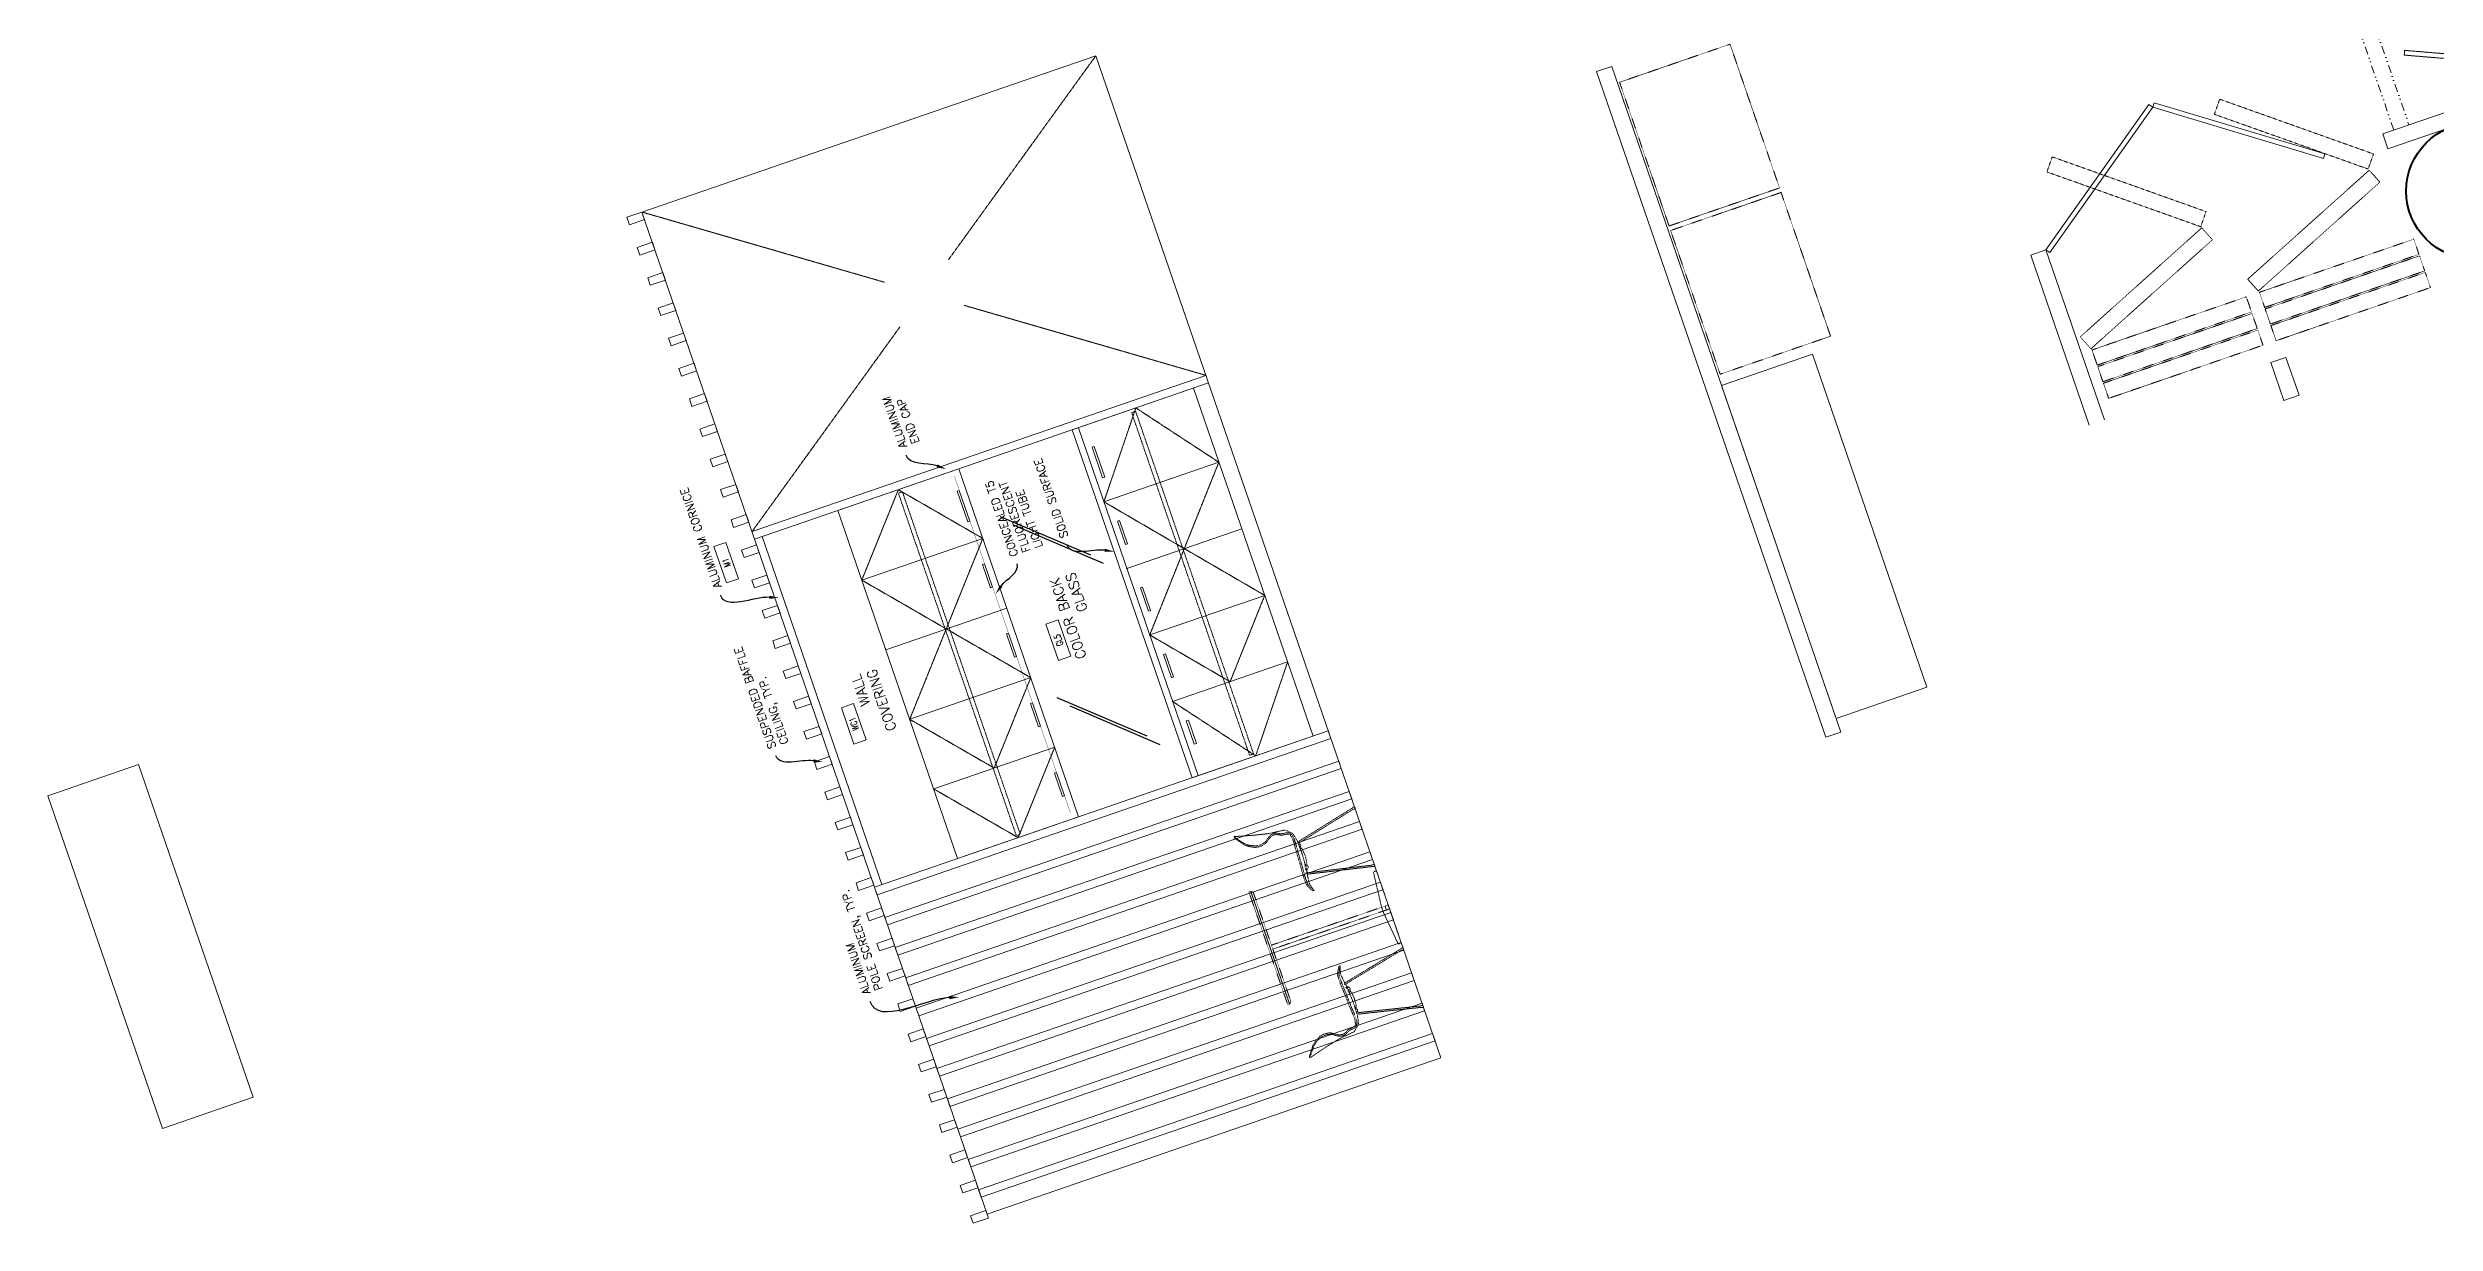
# Model space of a CAD drawing. Extents: x 760773 to 1075934, y 719259 to 1013331.
# Drawn here: x 835812 to 850734, y 814082 to 821429 of the extents above; entities that cross this region are included whole.
import ezdxf
from ezdxf import colors
from ezdxf.entities.mleader import LeaderData, LeaderLine
from ezdxf.enums import TextEntityAlignment as Align
from ezdxf.math import Vec2, Vec3

# ---------------------------------------------------------------- set-up
doc = ezdxf.new("R2010")
doc.units = 0
doc.header["$MEASUREMENT"] = 0
for name, pattern in [('CENTERX2', [4, 2.5, -0.5, 0.5, -0.5]), ('DIVIDE2', [0.625, 0.25, -0.125, 0, -0.125, 0, -0.125]), ('HIDDEN', [0.375, 0.25, -0.125]), ('HIDDEN2', [0.1875, 0.125, -0.0625])]:
    doc.linetypes.add(name, pattern=pattern)
for name, color, linetype, lineweight in [('43071 FF-FIN', 1, 'Continuous', 0), ('72471 FF-FUR', 9, 'Continuous', 30), ('A-WALL', 2, 'Continuous', 0), ('i-furn', 8, 'Continuous', 0), ('spare0', 7, 'Continuous', 0), ('TEXT', 7, 'Continuous', 0)]:
    doc.layers.add(name, color=color, linetype=linetype, lineweight=lineweight)
for name, color, linetype in [('A-TEXT', 7, 'Continuous'), ('EL THICK', 1, 'Continuous'), ('EL THIN', 2, 'Continuous'), ('EXIST1', 14, 'Continuous'), ('MED', 7, 'Continuous'), ('THIN', 2, 'Continuous')]:
    doc.layers.add(name, color=color, linetype=linetype)
doc.styles.add('Annotative', font='simplex.shx', dxfattribs={"height": 0.125})
doc.styles.add('LPT-E-small', font='romans.shx', dxfattribs={"width": 0.8, "height": 0.0025})
doc.styles.add('STANDARD1', font='romans')

# ---------------------------------------------------------------- blocks, each defined once
blk = doc.blocks.new('A$C44CF2AED')
at = {"layer": '72471 FF-FUR', "color": 6, "linetype": 'HIDDEN2', "lineweight": 0, "ltscale": 0.001, "flags": 128}
for points in [[(1573, -2053), (1199, -2901), (1172, -2889), (1546, -2041)], [(10874, -1995), (11248, -2843), (11276, -2831), (10902, -1983)]]:
    blk.add_lwpolyline(points, close=True, dxfattribs=at)
at = {"layer": 'A-WALL', "color": 2, "linetype": 'Continuous', "lineweight": 0, "ltscale": 0.001}
for p, q in [((11326, -4587), (11326, 0)), ((1024, -2503), (1024, -1754)), ((1124, -1754), (1024, -1754)), ((1124, -2603), (1124, -1754)), ((0, -2603), (0, -2427)), ((100, -2427), (0, -2427)), ((100, -2503), (100, -2427)), ((327, -2503), (100, -2503)), ((1024, -2503), (861, -2503)), ((0, -2603), (1124, -2603))]:
    blk.add_line(p, q, dxfattribs=at)
at = {"layer": 'A-WALL', "color": 152, "linetype": 'DIVIDE2', "lineweight": 0, "ltscale": 200, "true_color": 0x2776bb}
for points in [[(2144, -1927), (1124, -1927), (1124, -1827), (2144, -1827)], [(3165, -1927), (2144, -1927), (2144, -1827), (3165, -1827)], [(4185, -1927), (3165, -1927), (3165, -1827), (4185, -1827)], [(5205, -1927), (4185, -1927), (4185, -1827), (5205, -1827)], [(6225, -1927), (5205, -1927), (5205, -1827), (6225, -1827)], [(7245, -1927), (6225, -1927), (6225, -1827), (7245, -1827)], [(8265, -1927), (7245, -1927), (7245, -1827), (8265, -1827)], [(9286, -1927), (8265, -1927), (8265, -1827), (9286, -1827)], [(10306, -1927), (9286, -1927), (9286, -1827), (10306, -1827)], [(11326, -1927), (10306, -1927), (10306, -1827), (11326, -1827)]]:
    blk.add_lwpolyline(points, close=True, dxfattribs=at)
at = {"layer": 'A-WALL', "color": 152, "linetype": 'DIVIDE2', "lineweight": 0, "ltscale": 0.001, "true_color": 0x2776bb}
blk.add_lwpolyline([(9832, -2092), (9246, -2092), (9453, -2209)], dxfattribs=at)
at = {"layer": 'spare0', "color": 5, "linetype": 'Continuous', "lineweight": 40}
blk.add_circle((600, -2178), 425, dxfattribs=at)
blk = doc.blocks.new('a222')
at = {"layer": 'i-furn', "color": 8, "linetype": 'HIDDEN', "ltscale": 0.0003, "true_color": 0x7f7f7f}
for p, q in [((-0.013, 0.775), (-0.013, 0)), ((0.013, 0.775), (0.013, 0)), ((-0.24, 0.012), (-0.24, 0)), ((-0.24, 0), (0.24, 0)), ((-0.231, 0.022), (-0.013, 0.044)), ((-0.013, 0.044), (0.013, 0.044)), ((-0.003, 0.021), (0.003, 0.021)), ((0.013, 0.044), (0.231, 0.022)), ((0.24, 0.012), (0.24, 0))]:
    blk.add_line(p, q, dxfattribs=at)
at = {"layer": 'i-furn', "color": 8, "linetype": 'HIDDEN', "ltscale": 0.0003, "true_color": 0x7f7f7f, "flags": 128}
for points in [[(-0.375, 0.788), (0.375, 0.788), (0.375, 0.8), (-0.375, 0.8), (-0.375, 0.788)], [(-0.362, 0.775), (0.362, 0.775), (0.375, 0.788), (-0.375, 0.788), (-0.362, 0.775)]]:
    blk.add_lwpolyline(points, dxfattribs=at)
at = {"layer": 'i-furn', "color": 8, "linetype": 'HIDDEN', "ltscale": 0.0003, "true_color": 0x7f7f7f}
for centre, start, end in [((-0.23, 0.012), 95.7856, 180), ((-0.003, 0.011), 90, 180), ((0.003, 0.011), 0, 90), ((0.23, 0.012), 0, 84.2144)]:
    blk.add_arc(centre, 0.01, start, end, dxfattribs=at)
blk = doc.blocks.new('3101-SIDE-ELEV')
at = {"color": 8, "linetype": 'HIDDEN', "ltscale": 0.0002, "true_color": 0x7f7f7f}
for p, q in [((-0.108, 0.391), (-0.194, 0.015)), ((-0.099, 0.389), (-0.185, 0.013)), ((-0.109, 0.39), (-0.108, 0.394)), ((-0.108, 0.394), (-0.104, 0.402)), ((-0.104, 0.402), (-0.099, 0.408)), ((-0.092, 0.41), (-0.099, 0.408)), ((-0.096, 0.397), (-0.099, 0.389)), ((-0.093, 0.4), (-0.096, 0.397)), ((-0.087, 0.402), (-0.093, 0.4)), ((-0.087, 0.411), (-0.092, 0.41)), ((-0.088, 0.408), (-0.087, 0.411)), ((-0.088, 0.405), (-0.088, 0.408)), ((-0.087, 0.401), (-0.088, 0.405)), ((-0.087, 0.411), (-0.087, 0.411)), ((-0.085, 0.4), (-0.087, 0.401)), ((-0.076, 0.398), (-0.085, 0.4)), ((-0.074, 0.399), (-0.076, 0.398)), ((-0.072, 0.402), (-0.074, 0.399)), ((-0.071, 0.403), (-0.072, 0.402)), ((-0.071, 0.403), (-0.071, 0.409)), ((-0.058, 0.402), (-0.071, 0.403)), ((-0.009, 0.393), (-0.007, 0.394)), ((-0.006, 0.393), (-0.007, 0.394)), ((-0.007, 0.394), (-0.007, 0.394)), ((-0.007, 0.394), (-0.007, 0.394)), ((0.043, 0.412), (0.054, 0.413)), ((0.044, 0.402), (0.057, 0.403)), ((0.057, 0.403), (0.053, 0.418)), ((0.057, 0.403), (0.057, 0.402)), ((0.057, 0.402), (0.059, 0.399)), ((0.059, 0.399), (0.062, 0.398)), ((0.062, 0.398), (0.07, 0.4)), ((0.07, 0.4), (0.073, 0.401)), ((0.074, 0.408), (0.071, 0.421)), ((0.072, 0.418), (0.08, 0.422)), ((0.073, 0.401), (0.074, 0.405)), ((0.074, 0.408), (0.088, 0.415)), ((0.074, 0.405), (0.074, 0.408)), ((0.088, 0.415), (0.09, 0.416)), ((0.088, 0.415), (0.088, 0.415)), ((0.09, 0.416), (0.092, 0.416)), ((0.092, 0.416), (0.096, 0.415)), ((0.101, 0.423), (0.096, 0.424)), ((0.096, 0.415), (0.099, 0.412)), ((0.099, 0.412), (0.1, 0.411)), ((0.186, 0.014), (0.1, 0.411)), ((0.106, 0.417), (0.101, 0.423)), ((0.108, 0.414), (0.106, 0.417)), ((0.195, 0.015), (0.108, 0.414)), ((-0.195, 0.015), (-0.198, 0.003)), ((-0.198, 0.003), (-0.197, 0.002)), ((-0.197, 0.002), (-0.191, 0)), ((-0.197, 0.002), (-0.197, 0.002)), ((-0.194, 0.015), (-0.195, 0.015)), ((-0.183, 0.012), (-0.185, 0.013)), ((-0.185, 0), (-0.183, 0.012)), ((0.186, 0.014), (0.184, 0.013)), ((0.184, 0.013), (0.186, 0)), ((0.186, 0), (0.188, 0)), ((0.186, 0), (0.186, 0)), ((0.188, 0), (0.195, 0.001)), ((0.196, 0.015), (0.195, 0.015)), ((0.195, 0.001), (0.198, 0.002)), ((0.199, 0.003), (0.196, 0.015)), ((0.198, 0.002), (0.199, 0.003)), ((-0.191, 0), (-0.185, 0))]:
    blk.add_line(p, q, dxfattribs=at)
at = {"color": 8, "linetype": 'HIDDEN', "ltscale": 0.0002, "true_color": 0x7f7f7f, "extrusion": (0, 0, -1), "flags": 128}
for points in [[(0.266, 0.778), (0.261, 0.775), (0.261, 0.775), (0.248, 0.765), (0.248, 0.765), (0.238, 0.758), (0.228, 0.75), (0.228, 0.75), (0.228, 0.75), (0.228, 0.75), (0.228, 0.75), (0.203, 0.73), (0.185, 0.708), (0.185, 0.708), (0.17, 0.678), (0.168, 0.674), (0.164, 0.658), (0.163, 0.633), (0.163, 0.633), (0.167, 0.611), (0.167, 0.611), (0.167, 0.611), (0.167, 0.611), (0.167, 0.611), (0.167, 0.611), (0.167, 0.611), (0.167, 0.611), (0.167, 0.611), (0.167, 0.611), (0.174, 0.595), (0.174, 0.595), (0.167, 0.611), (0.167, 0.611), (0.167, 0.611), (0.167, 0.611), (0.174, 0.595), (0.174, 0.595), (0.174, 0.595), (0.174, 0.595), (0.174, 0.595), (0.174, 0.595), (0.174, 0.595), (0.184, 0.584), (0.184, 0.584), (0.184, 0.584), (0.184, 0.584), (0.184, 0.584), (0.193, 0.569), (0.2, 0.555), (0.203, 0.536), (0.202, 0.53), (0.201, 0.524), (0.201, 0.524), (0.2, 0.519), (0.199, 0.516), (0.197, 0.513), (0.197, 0.513), (0.188, 0.498), (0.186, 0.491), (0.186, 0.491), (0.184, 0.482), (0.182, 0.463), (0.179, 0.449), (0.174, 0.443)], [(-0.217, 0.417), (-0.218, 0.411), (-0.215, 0.413), (-0.212, 0.415), (-0.208, 0.414), (-0.205, 0.416), (-0.201, 0.417), (-0.198, 0.418), (-0.194, 0.419), (-0.191, 0.42), (-0.188, 0.421), (-0.185, 0.422), (-0.182, 0.422), (-0.18, 0.423), (-0.177, 0.424), (-0.174, 0.424), (-0.173, 0.424), (-0.172, 0.425), (-0.169, 0.425), (-0.167, 0.425), (-0.164, 0.425), (-0.162, 0.425), (-0.159, 0.425), (-0.157, 0.425), (-0.154, 0.424), (-0.152, 0.424), (-0.149, 0.424), (-0.147, 0.424), (-0.144, 0.423), (-0.142, 0.423), (-0.139, 0.423), (-0.137, 0.423), (-0.134, 0.422), (-0.131, 0.422), (-0.128, 0.422), (-0.125, 0.421), (-0.121, 0.421), (-0.117, 0.42), (-0.113, 0.42), (-0.108, 0.419), (-0.103, 0.418), (-0.097, 0.417), (-0.09, 0.416), (-0.054, 0.412), (0.008, 0.409), (0.023, 0.408), (0.037, 0.408), (0.049, 0.408), (0.059, 0.409), (0.069, 0.409), (0.077, 0.409), (0.085, 0.409), (0.091, 0.409), (0.097, 0.409), (0.101, 0.41), (0.106, 0.41), (0.109, 0.41), (0.113, 0.41), (0.116, 0.412), (0.119, 0.412), (0.122, 0.413), (0.125, 0.413), (0.128, 0.414), (0.132, 0.414), (0.137, 0.415), (0.141, 0.416), (0.147, 0.418), (0.153, 0.419), (0.161, 0.421), (0.161, 0.42), (0.18, 0.438), (0.191, 0.45), (0.201, 0.462), (0.201, 0.462), (0.212, 0.562), (0.234, 0.659), (0.266, 0.778), (0.261, 0.778)], [(0.261, 0.778), (0.257, 0.779), (0.252, 0.775), (0.252, 0.775), (0.239, 0.765), (0.239, 0.765), (0.229, 0.758), (0.219, 0.75), (0.219, 0.75), (0.219, 0.75), (0.219, 0.75), (0.219, 0.75), (0.194, 0.731), (0.176, 0.708), (0.176, 0.708), (0.161, 0.679), (0.159, 0.675), (0.155, 0.659), (0.154, 0.633), (0.154, 0.634), (0.158, 0.612), (0.158, 0.612), (0.158, 0.612), (0.158, 0.612), (0.158, 0.612), (0.158, 0.612), (0.158, 0.612), (0.158, 0.612), (0.158, 0.612), (0.158, 0.612), (0.165, 0.595), (0.165, 0.595), (0.158, 0.612), (0.158, 0.612), (0.158, 0.612), (0.158, 0.612), (0.165, 0.595), (0.165, 0.595), (0.165, 0.595), (0.165, 0.595), (0.165, 0.595), (0.165, 0.595), (0.165, 0.595), (0.175, 0.584), (0.175, 0.584), (0.175, 0.584), (0.175, 0.584), (0.175, 0.584), (0.184, 0.569), (0.191, 0.556), (0.194, 0.536), (0.193, 0.53), (0.192, 0.524), (0.192, 0.524), (0.191, 0.52), (0.19, 0.516), (0.188, 0.513), (0.188, 0.513), (0.179, 0.498), (0.177, 0.491), (0.177, 0.491), (0.175, 0.482), (0.173, 0.463), (0.17, 0.45), (0.161, 0.439), (0.148, 0.437), (0.142, 0.436), (0.137, 0.435), (0.132, 0.435), (0.128, 0.434), (0.125, 0.434), (0.122, 0.434), (0.119, 0.434), (0.116, 0.434), (0.114, 0.434), (0.111, 0.434), (0.108, 0.434), (0.104, 0.434), (0.1, 0.434), (0.096, 0.435), (0.09, 0.435), (0.084, 0.435), (0.077, 0.436), (0.068, 0.437), (0.059, 0.437), (0.048, 0.438), (0.037, 0.439), (0.023, 0.439), (0.011, 0.44), (0.008, 0.44), (-0.029, 0.441), (-0.058, 0.443), (-0.085, 0.445), (-0.092, 0.445), (-0.099, 0.446), (-0.104, 0.446), (-0.109, 0.446), (-0.109, 0.446), (-0.114, 0.446), (-0.118, 0.446), (-0.118, 0.446), (-0.121, 0.447), (-0.125, 0.447), (-0.128, 0.447), (-0.131, 0.447), (-0.131, 0.447), (-0.134, 0.447), (-0.137, 0.447), (-0.139, 0.447), (-0.142, 0.447), (-0.145, 0.447), (-0.145, 0.447), (-0.147, 0.446), (-0.15, 0.446), (-0.15, 0.446), (-0.153, 0.446), (-0.155, 0.446), (-0.155, 0.446), (-0.155, 0.446), (-0.158, 0.446), (-0.158, 0.446), (-0.161, 0.446), (-0.161, 0.446), (-0.161, 0.446), (-0.164, 0.445), (-0.164, 0.445), (-0.167, 0.445), (-0.167, 0.445), (-0.167, 0.445), (-0.171, 0.444), (-0.174, 0.443), (-0.174, 0.443), (-0.176, 0.442), (-0.176, 0.442), (-0.176, 0.442), (-0.176, 0.442), (-0.176, 0.442), (-0.176, 0.442), (-0.176, 0.442), (-0.174, 0.443), (-0.174, 0.443), (-0.174, 0.443), (-0.176, 0.442), (-0.176, 0.442), (-0.178, 0.442), (-0.178, 0.442), (-0.18, 0.44), (-0.18, 0.44), (-0.183, 0.439), (-0.186, 0.438), (-0.189, 0.436), (-0.189, 0.436), (-0.192, 0.435), (-0.195, 0.433), (-0.195, 0.433), (-0.198, 0.431), (-0.202, 0.43), (-0.205, 0.428), (-0.208, 0.426), (-0.211, 0.424), (-0.214, 0.422), (-0.217, 0.421), (-0.217, 0.417)]]:
    blk.add_lwpolyline(points, dxfattribs=at)
at = {"color": 8, "linetype": 'HIDDEN', "ltscale": 0.0002, "true_color": 0x7f7f7f, "flags": 128}
for points in [[(-0.174, 0.443), (-0.161, 0.43), (-0.147, 0.427), (-0.141, 0.427), (-0.136, 0.426), (-0.132, 0.425), (-0.128, 0.425), (-0.124, 0.425), (-0.121, 0.425), (-0.118, 0.425), (-0.116, 0.425), (-0.113, 0.425), (-0.11, 0.425), (-0.107, 0.425), (-0.104, 0.425), (-0.1, 0.425), (-0.095, 0.426), (-0.09, 0.426), (-0.083, 0.426), (-0.076, 0.427), (-0.068, 0.427), (-0.058, 0.428), (-0.048, 0.429), (-0.036, 0.429), (-0.023, 0.43), (-0.011, 0.431), (-0.008, 0.431), (0.03, 0.432), (0.058, 0.434), (0.086, 0.435), (0.093, 0.436), (0.099, 0.436), (0.105, 0.437), (0.11, 0.437), (0.11, 0.437), (0.114, 0.437), (0.118, 0.437), (0.118, 0.437), (0.122, 0.437), (0.125, 0.437), (0.129, 0.438), (0.132, 0.438), (0.132, 0.438), (0.134, 0.438), (0.137, 0.438), (0.14, 0.437), (0.143, 0.437), (0.145, 0.437), (0.145, 0.437), (0.148, 0.437), (0.151, 0.437), (0.151, 0.437), (0.153, 0.437), (0.156, 0.437), (0.156, 0.437), (0.156, 0.437), (0.159, 0.437), (0.159, 0.437), (0.162, 0.436), (0.162, 0.436), (0.162, 0.436), (0.165, 0.436), (0.165, 0.436), (0.167, 0.436), (0.168, 0.436), (0.168, 0.436), (0.171, 0.435), (0.174, 0.434), (0.174, 0.434), (0.176, 0.433), (0.176, 0.433), (0.176, 0.433), (0.176, 0.433), (0.176, 0.433), (0.176, 0.433), (0.176, 0.433), (0.174, 0.434), (0.174, 0.434), (0.174, 0.434), (0.176, 0.433), (0.176, 0.433), (0.178, 0.433), (0.178, 0.433), (0.181, 0.431), (0.181, 0.431), (0.184, 0.43), (0.187, 0.429), (0.19, 0.427), (0.19, 0.427), (0.193, 0.426), (0.196, 0.424), (0.196, 0.424), (0.199, 0.422), (0.202, 0.42), (0.206, 0.419), (0.209, 0.417), (0.212, 0.415), (0.215, 0.413), (0.218, 0.411)], [(-0.058, 0.407), (-0.058, 0.402), (-0.056, 0.399), (-0.051, 0.397), (-0.049, 0.397), (-0.044, 0.397), (-0.027, 0.395), (-0.027, 0.395), (-0.027, 0.395), (-0.027, 0.395), (-0.027, 0.395), (-0.027, 0.395), (-0.027, 0.395), (-0.027, 0.395), (-0.017, 0.394), (-0.017, 0.394), (-0.007, 0.394), (0.002, 0.394), (0.002, 0.394), (0.012, 0.395), (0.012, 0.395), (0.012, 0.395), (0.012, 0.395), (0.012, 0.395), (0.012, 0.395), (0.012, 0.395), (0.012, 0.395), (0.029, 0.397), (0.034, 0.397), (0.036, 0.397), (0.042, 0.399), (0.044, 0.402), (0.043, 0.412), (0.042, 0.416)]]:
    blk.add_lwpolyline(points, dxfattribs=at)

msp = doc.modelspace()

# ---------------------------------------------------------------- linework, layer by layer
at = {"layer": '43071 FF-FIN', "ltscale": 0.025, "flags": 128}
for points in [[(840053.46686, 818083.84403), (839975.1595, 818311.26511), (840051.16431, 818337.43567), (840129.47167, 818110.01458), (840053.46686, 818083.84403)], [(842129.54705, 817599.62766), (842051.23969, 817827.04875), (842127.24449, 817853.2193), (842205.55185, 817625.79821), (842129.54705, 817599.62766)], [(840850.78224, 817076.87182), (840772.47488, 817304.29291), (840848.47969, 817330.46346), (840926.78705, 817103.04238), (840850.78224, 817076.87182)]]:
    msp.add_lwpolyline(points, dxfattribs=at)
at = {"layer": '72471 FF-FUR', "color": 6, "linetype": 'HIDDEN2', "lineweight": 0, "ltscale": 0.001, "flags": 128}
for points in [[(846326.4185, 821451.12049), (846635.70825, 820552.87783), (845945.47968, 820315.21307), (845636.18992, 821213.45573), (846326.4185, 821451.12049)], [(846645.47529, 820524.51227), (846954.76504, 819626.26961), (846264.53647, 819388.60485), (845955.24672, 820286.84751), (846645.47529, 820524.51227)]]:
    msp.add_lwpolyline(points, dxfattribs=at)
at = {"layer": '72471 FF-FUR', "lineweight": 0, "const_width": 2}
for points in [[(845502.24344, 821251.74755), (845492.47639, 821280.11311), (845587.02825, 821312.66993), (845597.03918, 821283.59607)], [(846915.20923, 817148.19694), (846924.97627, 817119.83138), (847019.52813, 817152.38819), (847009.5172, 817181.46205)]]:
    msp.add_lwpolyline(points, dxfattribs=at)
at = {"layer": '72471 FF-FUR', "lineweight": 0}
for points in [[(848969.09564, 821057.07341), (848944.62463, 821074.42765), (848300.53879, 820166.20991), (848325.0098, 820148.85567)], [(848969.09564, 821057.07341), (848977.69472, 821085.8146), (850044.39597, 820766.66809), (850035.79689, 820737.92691)], [(839542.3896, 820355.03929), (839447.83774, 820322.48247), (839431.55933, 820369.7584), (839526.11119, 820402.31522)], [(839607.50323, 820165.93557), (839512.95137, 820133.37876), (839496.67297, 820180.65469), (839591.22482, 820213.2115)], [(839672.61686, 819976.83186), (839578.065, 819944.27504), (839561.7866, 819991.55097), (839656.33845, 820024.10779)], [(839737.73049, 819787.72814), (839643.17863, 819755.17133), (839626.90023, 819802.44726), (839721.45208, 819835.00407)], [(839802.84412, 819598.62443), (839708.29227, 819566.06761), (839692.01386, 819613.34354), (839786.56572, 819645.90036)], [(839867.95775, 819409.52071), (839773.4059, 819376.9639), (839757.12749, 819424.23983), (839851.67935, 819456.79664)], [(839933.07139, 819220.417), (839838.51953, 819187.86018), (839822.24112, 819235.13611), (839916.79298, 819267.69293)], [(839998.18502, 819031.31328), (839903.63316, 818998.75647), (839887.35475, 819046.0324), (839981.90661, 819078.58921)], [(840063.29865, 818842.20957), (839968.74679, 818809.65275), (839952.46838, 818856.92868), (840047.02024, 818889.4855)], [(840128.41228, 818653.10585), (840033.86042, 818620.54904), (840017.58201, 818667.82497), (840112.13387, 818700.38178)], [(840193.52591, 818464.00214), (840098.97405, 818431.44532), (840082.69564, 818478.72125), (840177.2475, 818511.27807)], [(840258.63954, 818274.89842), (840164.08768, 818242.34161), (840147.80927, 818289.61754), (840242.36113, 818322.17435)], [(840323.75317, 818085.79471), (840229.20131, 818053.23789), (840212.92291, 818100.51382), (840307.47476, 818133.07064)], [(840388.8668, 817896.69099), (840294.31494, 817864.13418), (840278.03654, 817911.41011), (840372.58839, 817943.96692)], [(840453.98043, 817707.58728), (840359.42857, 817675.03046), (840343.15017, 817722.30639), (840437.70202, 817754.86321)], [(840519.09406, 817518.48356), (840424.54221, 817485.92675), (840408.2638, 817533.20268), (840502.81566, 817565.75949)], [(840584.20769, 817329.37985), (840489.65584, 817296.82303), (840473.37743, 817344.09896), (840567.92929, 817376.65578)], [(840649.32133, 817140.27613), (840554.76947, 817107.71932), (840538.49106, 817154.99525), (840633.04292, 817187.55206)], [(840714.43496, 816951.17242), (840619.8831, 816918.6156), (840603.60469, 816965.89153), (840698.15655, 816998.44835)], [(840779.54859, 816762.0687), (840684.99673, 816729.51189), (840668.71832, 816776.78782), (840763.27018, 816809.34463)], [(840844.66222, 816572.96499), (840750.11036, 816540.40817), (840733.83195, 816587.6841), (840828.38381, 816620.24092)], [(840909.77585, 816383.86127), (840815.22399, 816351.30446), (840798.94558, 816398.58039), (840893.49744, 816431.1372)], [(840974.88948, 816194.75756), (840880.33762, 816162.20074), (840864.05921, 816209.47667), (840958.61107, 816242.03349)], [(841040.00311, 816005.65384), (840945.45125, 815973.09703), (840929.17285, 816020.37296), (841023.7247, 816052.92977)], [(841105.11674, 815816.55013), (841010.56488, 815783.99331), (840994.28648, 815831.26924), (841088.83833, 815863.82606)], [(841170.23037, 815627.44641), (841075.67851, 815594.8896), (841059.40011, 815642.16552), (841153.95196, 815674.72234)], [(841235.344, 815438.3427), (841140.79215, 815405.78588), (841124.51374, 815453.06181), (841219.0656, 815485.61863)], [(841300.45763, 815249.23898), (841205.90578, 815216.68217), (841189.62737, 815263.95809), (841284.17923, 815296.51491)], [(841365.57126, 815060.13527), (841271.01941, 815027.57845), (841254.741, 815074.85438), (841349.29286, 815107.4112)], [(841430.6849, 814871.03155), (841336.13304, 814838.47474), (841319.85463, 814885.75066), (841414.40649, 814918.30748)], [(841495.79853, 814681.92784), (841401.24667, 814649.37102), (841384.96826, 814696.64695), (841479.52012, 814729.20376)], [(841560.91216, 814492.82412), (841466.3603, 814460.26731), (841450.08189, 814507.54323), (841544.63375, 814540.10005)], [(841626.02579, 814303.72041), (841531.47393, 814271.16359), (841515.19552, 814318.43952), (841609.74738, 814350.99633)], [(841691.13942, 814114.61669), (841596.58756, 814082.05988), (841580.30915, 814129.3358), (841674.86101, 814161.89262)]]:
    msp.add_lwpolyline(points, close=True, dxfattribs=at)
at = {"layer": '72471 FF-FUR', "lineweight": 0, "ltscale": 0.001, "flags": 128}
for points in [[(846990.16655, 817237.66041), (846273.91661, 819317.80128), (846841.22776, 819513.14217), (847557.4777, 817433.00131)], [(836528.51024, 814674.17953), (835812.2603, 816754.32039), (836379.57144, 816949.66129), (837095.82138, 814869.52042)]]:
    msp.add_lwpolyline(points, close=True, dxfattribs=at)
at = {"layer": '72471 FF-FUR', "lineweight": 0}
for p in [(842413.08541, 818591.05788), (842556.3354, 818175.02971), (840899.94382, 818101.77009), (842699.58539, 817759.00154), (841046.4495, 817676.28673), (842842.83537, 817342.97336), (841199.46653, 817231.89298), (841349.22789, 816796.95442)]:
    msp.add_point(p, dxfattribs=at)
at = {"layer": 'A-WALL', "color": 2, "linetype": 'Continuous', "lineweight": 0, "ltscale": 0.001}
for p, q in [((848300.53883, 820166.20994), (848205.98697, 820133.65313)), ((848205.98697, 820133.65313), (848571.99936, 819070.66573)), ((848300.53883, 820166.20994), (848666.55132, 819103.22224))]:
    msp.add_line(p, q, dxfattribs=at)
msp.add_lwpolyline([(846924.97627, 817119.83138), (845492.47639, 821280.11311), (845587.02825, 821312.66993), (847019.52813, 817152.38819)], close=True, dxfattribs=at)
at = {"layer": 'A-WALL', "color": 152, "linetype": 'DIVIDE2', "lineweight": 0, "ltscale": 0.001, "true_color": 0x2776bb}
for points in [[(850348.08493, 820765.34878), (849386.98582, 821107.43329), (849353.4535, 821013.22299), (850314.55261, 820671.13848)], [(849301.49621, 820404.97938), (848340.3971, 820747.06389), (848306.86478, 820652.85359), (849267.96388, 820310.76908)], [(850321.22997, 820663.6945), (849561.82276, 819982.4941), (849628.59641, 819908.05434), (850388.00363, 820589.25474)], [(849274.64125, 820303.3251), (848515.23403, 819622.1247), (848582.00769, 819547.68494), (849341.4149, 820228.88534)], [(849635.27378, 819900.61036), (850599.85719, 820232.74307), (850632.41401, 820138.19122), (849667.83059, 819806.05851)], [(849671.08627, 819796.60333), (850635.66969, 820128.73604), (850668.2265, 820034.18419), (849703.64308, 819702.05148)], [(849706.89876, 819692.59629), (850671.48218, 820024.729), (850704.039, 819930.17715), (849739.45558, 819598.04445)], [(848588.68505, 819540.24097), (849553.26847, 819872.37367), (849585.82528, 819777.82182), (848621.24186, 819445.68912)], [(848624.49755, 819436.23393), (849589.08096, 819768.36664), (849621.63778, 819673.81479), (848657.05436, 819341.68208)], [(848660.31004, 819332.2269), (849624.89346, 819664.3596), (849657.45027, 819569.80775), (848692.86685, 819237.67505)]]:
    msp.add_lwpolyline(points, close=True, dxfattribs=at)
at = {"layer": 'EL THICK', "lineweight": 0}
for p, q in [((839526.11137, 820402.31483), (842362.6671, 821379.0193)), ((844519.54556, 815114.98941), (842362.6671, 821379.0193)), ((841682.98983, 814138.28495), (839526.11123, 820402.31523)), ((840213.86885, 818404.92209), (843050.42457, 819381.62655)), ((842215.73626, 819041.33929), (843066.70298, 819334.35063)), ((842964.54304, 816866.64651), (842215.73626, 819041.33929)), ((841506.59733, 818797.16317), (840750.18247, 818536.70865)), ((842255.4041, 816622.47039), (841506.59733, 818797.16317)), ((841498.98924, 816362.01587), (840750.18247, 818536.70865)), ((842964.54304, 816866.64651), (843815.50975, 817159.65785)), ((840995.2327, 816135.67755), (843831.78843, 817112.38201)), ((841498.98924, 816362.01587), (842255.4041, 816622.47039)), ((841682.98983, 814138.28495), (844519.54556, 815114.98941))]:
    msp.add_line(p, q, dxfattribs=at)
at = {"layer": 'EL THIN', "linetype": 'CENTERX2', "lineweight": 0}
for p, q in [((841441.24209, 820103.69829), (842362.6671, 821379.0193)), ((839526.11137, 820402.31483), (841042.62545, 819963.11206)), ((841539.16574, 819819.30734), (843050.42457, 819381.62655)), ((840213.86885, 818404.92209), (841138.49802, 819684.6779))]:
    msp.add_line(p, q, dxfattribs=at)
at = {"layer": 'EL THIN', "lineweight": 0}
for p, q in [((840230.14725, 818357.64616), (843066.70298, 819334.35063)), ((843720.9579, 817127.10103), (842972.15112, 819301.79381)), ((843002.36378, 816879.66923), (842253.557, 819054.36201)), ((842413.08541, 818591.05788), (843131.67953, 818838.48968)), ((841026.22996, 816199.23179), (840277.42318, 818373.92457)), ((841656.35868, 818362.22461), (840899.94382, 818101.77009)), ((842556.3354, 818175.02971), (843274.92952, 818422.46151)), ((841806.12004, 817927.28606), (841049.70518, 817666.83154)), ((842699.58539, 817759.00154), (843418.1795, 818006.43333)), ((842842.83537, 817342.97336), (843561.42949, 817590.40516)), ((841955.88139, 817492.3475), (841199.46653, 817231.89298)), ((842105.64275, 817057.40895), (841349.22789, 816796.95442))]:
    msp.add_line(p, q, dxfattribs=at)
at = {"layer": 'EL THIN', "linetype": 'CENTERX2', "lineweight": 0}
for points in [[(842413.08541, 818591.05788), (842612.85406, 819178.07791), (843131.67953, 818838.48968)], [(842413.08541, 818591.05788), (842915.63246, 818298.74561), (843131.67953, 818838.48968)], [(841656.35868, 818362.22461), (841128.3899, 818666.93591), (840899.94382, 818101.77009)], [(841656.35868, 818362.22461), (841427.91261, 817797.0588), (840899.94382, 818101.77009)], [(842699.58539, 817759.00154), (842915.63246, 818298.74561), (843418.1795, 818006.43333)], [(842699.58539, 817759.00154), (843202.13243, 817466.68926), (843418.1795, 818006.43333)], [(841955.88139, 817492.3475), (841427.91261, 817797.0588), (841199.46653, 817231.89298)], [(842842.83537, 817342.97336), (843361.66084, 817003.38513), (843561.42949, 817590.40516)], [(841955.88139, 817492.3475), (841727.43532, 816927.18169), (841199.46653, 817231.89298)], [(842105.64275, 817057.40895), (841877.19667, 816492.24313), (841349.22789, 816796.95442)]]:
    msp.add_lwpolyline(points, dxfattribs=at)
at = {"layer": 'EL THIN', "linetype": 'HIDDEN2', "lineweight": 0}
for points in [[(843323.70659, 817007.57063), (843348.44879, 817016.09005), (842611.38191, 819156.68768), (842586.63972, 819148.16826)], [(841865.45389, 816505.45396), (841890.19608, 816513.97338), (841153.12921, 818654.57101), (841128.38702, 818646.05159)]]:
    msp.add_lwpolyline(points, close=True, dxfattribs=at)
at = {"layer": 'EL THIN', "lineweight": 0}
for points in [[(842405.26643, 818740.03644), (842418.26711, 818744.51294), (842351.86987, 818937.34452), (842338.86919, 818932.86803)], [(841575.80666, 818469.8941), (841562.80598, 818465.4176), (841496.40874, 818658.24919), (841509.40942, 818662.72568)], [(842548.51642, 818324.00827), (842561.5171, 818328.48476), (842511.39828, 818474.04039), (842498.39759, 818469.5639)], [(841717.42881, 818058.59352), (841704.42812, 818054.11703), (841654.3093, 818199.67265), (841667.30998, 818204.14915)], [(842691.7664, 817907.9801), (842704.76709, 817912.45659), (842654.64826, 818058.01222), (842641.64758, 818053.53573)], [(841867.06679, 817624.01325), (841854.06611, 817619.53675), (841803.94729, 817765.09238), (841816.94797, 817769.56888)], [(842835.01639, 817491.95192), (842848.01707, 817496.42842), (842797.89825, 817641.98405), (842784.89757, 817637.50755)], [(842016.95152, 817188.71641), (842003.95083, 817184.23991), (841953.83201, 817329.79554), (841966.83269, 817334.27204)], [(842978.26638, 817075.92375), (842991.26706, 817080.40024), (842941.14824, 817225.95587), (842928.14756, 817221.47938)], [(842166.71287, 816753.77785), (842153.71219, 816749.30136), (842103.59336, 816894.85699), (842116.59405, 816899.33348)]]:
    msp.add_lwpolyline(points, close=True, dxfattribs=at)
at = {"layer": 'EXIST1'}
for p, q in [((842330.8026, 818257.30004), (841767.91251, 818497.19174)), ((842411.31408, 818204.92243), (841848.42398, 818444.81413)), ((842684.51172, 817125.56541), (842121.62162, 817365.45711)), ((842765.0232, 817073.1878), (842202.1331, 817313.0795))]:
    msp.add_line(p, q, dxfattribs=at)
at = {"layer": 'MED', "lineweight": 0}
for points in [[(840978.95423, 816182.95346), (840995.23268, 816135.67754), (843831.78841, 817112.382), (843815.51, 817159.65793), (840978.95427, 816182.95347)], [(841044.06786, 815993.84974), (841060.34631, 815946.57383), (843896.90204, 816923.27829), (843880.62363, 816970.55422), (841044.0679, 815993.84976)], [(841109.18149, 815804.74603), (841125.45994, 815757.47011), (843962.01567, 816734.17457), (843945.73726, 816781.4505), (841109.18153, 815804.74604)], [(841174.29512, 815615.64231), (841190.57357, 815568.3664), (844027.1293, 816545.07086), (844010.85089, 816592.34679), (841174.29516, 815615.64233)], [(841239.40876, 815426.5386), (841255.6872, 815379.26268), (844092.24293, 816355.96715), (844075.96452, 816403.24308), (841239.4088, 815426.53861)], [(841304.52239, 815237.43488), (841320.80083, 815190.15897), (844157.35656, 816166.86343), (844141.07815, 816214.13936), (841304.52243, 815237.4349)], [(841369.63602, 815048.33117), (841385.91446, 815001.05525), (844222.47019, 815977.75972), (844206.19178, 816025.03565), (841369.63606, 815048.33118)], [(841434.74965, 814859.22745), (841451.0281, 814811.95154), (844287.58382, 815788.656), (844271.30541, 815835.93193), (841434.74969, 814859.22747)], [(841499.86328, 814670.12374), (841516.14173, 814622.84782), (844352.69745, 815599.55229), (844336.41904, 815646.82822), (841499.86332, 814670.12375)], [(841564.97691, 814481.02003), (841581.25536, 814433.74411), (844417.81108, 815410.44857), (844401.53268, 815457.7245), (841564.97695, 814481.02004)], [(841630.09054, 814291.91631), (841646.36899, 814244.6404), (844482.92471, 815221.34486), (844466.64631, 815268.62079), (841630.09058, 814291.91632)]]:
    msp.add_lwpolyline(points, dxfattribs=at)
at = {"layer": 'spare0', "color": 2, "linetype": 'Continuous', "lineweight": 0, "flags": 128}
msp.add_lwpolyline([(849882.57837, 819257.48483), (849788.02641, 819224.92832), (849706.62238, 819461.34552), (849801.17435, 819493.90203), (849882.57837, 819257.48483)], dxfattribs=at)
at = {"layer": 'THIN', "linetype": 'CENTERX2', "lineweight": 0, "const_width": 2}
msp.add_lwpolyline([(842203.31539, 816648.28499), (841478.67735, 818752.78666)], dxfattribs=at)

# ---------------------------------------------------------------- block references
at = {"layer": '72471 FF-FUR', "lineweight": 0, "rotation": 109.0000000025342}
msp.add_blockref('A$C44CF2AED', (849113.57051, 819257.0667), dxfattribs=at)
at = {"layer": 'i-furn', "ltscale": 0.000995852}
for name, p, xscale, yscale, zscale, rotation in [('3101-SIDE-ELEV', (844044.14812, 816500.29292), -995.8520521160465, 995.8520521160465, -995.8520521160465, 108.9998600077032), ('a222', (844194.47224, 816059.06988), -995.8520521160466, 995.8520521160466, 995.8520521160458, 108.9998600077033)]:
    msp.add_blockref(name, p, dxfattribs=dict(at, xscale=xscale, yscale=yscale, zscale=zscale, rotation=rotation))
at = {"layer": 'i-furn', "ltscale": 0.000995852, "extrusion": (0, 0, -1), "xscale": -995.8520521160464, "yscale": 995.8520521160464, "zscale": 995.8520521160464, "rotation": 251.0001399922967}
msp.add_blockref('3101-SIDE-ELEV', (-844347.6571, 815618.83185), dxfattribs=at)

# ---------------------------------------------------------------- texts
at = {"layer": '43071 FF-FIN', "style": 'LPT-E-small', "width": 0.7}
for s, p in [('M1', (840053.9882, 818210.37079)), ('GL5', (842130.06838, 817726.15442)), ('WC1', (840851.30358, 817203.39859))]:
    msp.add_text(s, height=40.011854, rotation=109.000000014, dxfattribs=at).set_placement(p, align=Align.MIDDLE_CENTER)
at = {"layer": 'TEXT', "char_height": 61.875, "attachment_point": 3, "rotation": 109.000000003, "style": 'Annotative'}
for s, insert, width in [('{\\Fsimplex|c136;COLOR BACK GLASS}', (842073.09541, 818102.47222), 733.7334053), ('{\\Fsimplex|c136;WALL COVERING}', (840830.41762, 817498.37909), 557.9249968)]:
    msp.add_mtext(s, dxfattribs=dict(at, insert=insert, width=width))

# ---------------------------------------------------------------- leaders
at = {"layer": 'A-TEXT'}
ml = msp.add_multileader_mtext('Standard', dxfattribs=at)
ml.set_content('ALUMINUM \\PEND CAP', color=256, style='STANDARD1')
ml.set_leader_properties()
ml.build(insert=Vec2(0, 0))
ml.multileader.update_dxf_attribs({"leader_type": 2, "dogleg_length": 100, "arrow_head_size": 60})
ctx = ml.context
ctx.base_point, ctx.char_height, ctx.arrow_head_size, ctx.landing_gap_size, ctx.plane_origin, ctx.plane_x_axis, ctx.plane_y_axis = Vec3(841176.34191, 818882.38109), 50, 60, 50, Vec3(840095.02347, 819092.84497), Vec3(-0.3255681545, 0.9455185756), Vec3(-0.9455185756, -0.3255681545)
notes = []
notes.append((ctx, [(1, (1, 1, 0), (841208.89873, 818787.82923), (-0.3255681545, 0.9455185756), 100, [(0, [(841426.97151, 818796.07516)], 0, [])])]))
ctx.mtext.insert, ctx.mtext.text_direction, ctx.mtext.rotation, ctx.mtext.width, ctx.mtext.line_spacing_factor, ctx.mtext.flow_direction = Vec3(841136.42554, 818921.51781), Vec3(-0.3255681545, 0.9455185756), 1.9024088847, 763.4386165, 0.975, 5
ml = msp.add_multileader_mtext('Standard', dxfattribs=at)
ml.set_content('SOLID SURFACE', color=256, style='STANDARD1')
ml.set_leader_properties()
ml.build(insert=Vec2(0, 0))
ml.multileader.update_dxf_attribs({"leader_type": 2, "dogleg_length": 100, "arrow_head_size": 60})
ctx = ml.context
ctx.base_point, ctx.char_height, ctx.arrow_head_size, ctx.landing_gap_size, ctx.plane_origin, ctx.plane_x_axis, ctx.plane_y_axis = Vec3(842183.83744, 818319.74373), 50, 60, 50, Vec3(841102.519, 818530.20762), Vec3(-0.3255681545, 0.9455185756), Vec3(-0.9455185756, -0.3255681545)
notes.append((ctx, [(1, (1, 1, 0), (842216.39426, 818225.19188), (-0.3255681545, 0.9455185756), 100, [(0, [(842477.83016, 818280.16334)], 0, [])])]))
ctx.mtext.insert, ctx.mtext.text_direction, ctx.mtext.rotation, ctx.mtext.width, ctx.mtext.line_spacing_factor, ctx.mtext.flow_direction = Vec3(842143.92107, 818358.88046), Vec3(-0.3255681545, 0.9455185756), 1.9024088847, 763.4386165, 0.975, 5
ml = msp.add_multileader_mtext('Standard', dxfattribs=at)
ml.set_content('CONCEALED T5\\PFLUORESCENT\\PLIGHT TUBE ', color=256, style='STANDARD1')
ml.set_leader_properties()
ml.build(insert=Vec2(0, 0))
ml.multileader.update_dxf_attribs({"leader_type": 2, "dogleg_length": 100, "arrow_head_size": 60})
ctx = ml.context
ctx.base_point, ctx.char_height, ctx.arrow_head_size, ctx.landing_gap_size, ctx.plane_origin, ctx.plane_x_axis, ctx.plane_y_axis = Vec3(841870.86315, 818203.40736), 50, 60, 50, Vec3(840789.54471, 818413.87125), Vec3(-0.3255681545, 0.9455185756), Vec3(-0.9455185756, -0.3255681545)
notes.append((ctx, [(1, (1, 1, 0), (841903.41996, 818108.85551), (-0.3255681545, 0.9455185756), 100, [(0, [(841735.97739, 818016.15226)], 0, [])])]))
ctx.mtext.insert, ctx.mtext.text_direction, ctx.mtext.rotation, ctx.mtext.width, ctx.mtext.line_spacing_factor, ctx.mtext.flow_direction = Vec3(841830.94678, 818242.54409), Vec3(-0.3255681545, 0.9455185756), 1.9024088847, 763.4386165, 0.975, 5
ml = msp.add_multileader_mtext('Standard', dxfattribs=at)
ml.set_content('ALUMINUM CORNICE', color=256, style='STANDARD1')
ml.set_leader_properties()
ml.build(insert=Vec2(0, 0))
ml.multileader.update_dxf_attribs({"leader_type": 2, "dogleg_length": 100, "arrow_head_size": 60})
ctx = ml.context
ctx.base_point, ctx.char_height, ctx.arrow_head_size, ctx.landing_gap_size, ctx.plane_origin, ctx.plane_x_axis, ctx.plane_y_axis = Vec3(840017.82659, 818006.95579), 50, 60, 50, Vec3(838936.50815, 818217.41968), Vec3(-0.3255681545, 0.9455185756), Vec3(-0.9455185756, -0.3255681545)
notes.append((ctx, [(1, (1, 1, 0), (840050.3834, 817912.40393), (-0.3255681545, 0.9455185756), 100, [(0, [(840382.82347, 817991.82409)], 0, [])])]))
ctx.mtext.insert, ctx.mtext.text_direction, ctx.mtext.rotation, ctx.mtext.width, ctx.mtext.line_spacing_factor, ctx.mtext.flow_direction = Vec3(839977.91022, 818046.09252), Vec3(-0.3255681545, 0.9455185756), 1.9024088847, 763.4386165, 0.975, 5
ml = msp.add_multileader_mtext('Standard', dxfattribs=at)
ml.set_content('SUSPENDED BAFFLE CEILING, TYP.', color=256, style='STANDARD1')
ml.set_leader_properties()
ml.build(insert=Vec2(0, 0))
ml.multileader.update_dxf_attribs({"leader_type": 2, "dogleg_length": 100, "arrow_head_size": 60})
ctx = ml.context
ctx.base_point, ctx.char_height, ctx.arrow_head_size, ctx.landing_gap_size, ctx.plane_origin, ctx.plane_x_axis, ctx.plane_y_axis = Vec3(840363.06399, 817004.31358), 50, 60, 50, Vec3(839281.74555, 817214.77747), Vec3(-0.3255681545, 0.9455185756), Vec3(-0.9455185756, -0.3255681545)
notes.append((ctx, [(1, (1, 1, 0), (840395.6208, 816909.76172), (-0.3255681545, 0.9455185756), 100, [(0, [(840657.05671, 816964.73318)], 0, [])])]))
ctx.mtext.insert, ctx.mtext.text_direction, ctx.mtext.rotation, ctx.mtext.width, ctx.mtext.line_spacing_factor, ctx.mtext.flow_direction = Vec3(840318.64515, 817041.89998), Vec3(-0.3255681545, 0.9455185756), 1.9024088847, 763.4386165, 0.975, 5
ml = msp.add_multileader_mtext('Standard', dxfattribs=at)
ml.set_content('ALUMINUM \\PPOLE SCREEN, TYP.', color=256, style='STANDARD1')
ml.set_leader_properties()
ml.build(insert=Vec2(0, 0))
ml.multileader.update_dxf_attribs({"leader_type": 2, "dogleg_length": 100, "arrow_head_size": 60})
ctx = ml.context
ctx.base_point, ctx.char_height, ctx.arrow_head_size, ctx.landing_gap_size, ctx.plane_origin, ctx.plane_x_axis, ctx.plane_y_axis = Vec3(840952.41541, 815467.69195), 50, 60, 50, Vec3(839871.09697, 815678.15584), Vec3(-0.3255681545, 0.9455185756), Vec3(-0.9455185756, -0.3255681545)
notes.append((ctx, [(1, (1, 1, 0), (840984.97223, 815373.14009), (-0.3255681545, 0.9455185756), 100, [(0, [(841507.71116, 815494.95795)], 0, [])])]))
ctx.mtext.insert, ctx.mtext.text_direction, ctx.mtext.rotation, ctx.mtext.width, ctx.mtext.line_spacing_factor, ctx.mtext.flow_direction = Vec3(840907.99657, 815505.27835), Vec3(-0.3255681545, 0.9455185756), 1.9024088847, 763.4386165, 0.975, 5
for ctx, leaders in notes:
    for number, flags, end, landing, length, lines in leaders:
        leader = LeaderData()
        leader.index, (leader.has_last_leader_line, leader.has_dogleg_vector, leader.attachment_direction) = number, flags
        leader.last_leader_point, leader.dogleg_vector, leader.dogleg_length = Vec3(end), Vec3(landing), length
        for number, points, colour, breaks in lines:
            line = LeaderLine()
            line.index, line.vertices, line.color, line.breaks = number, Vec3.list(points), colors.encode_raw_color(colour), breaks
            leader.lines.append(line)
        ctx.leaders.append(leader)

doc.saveas('drawing.dxf')
